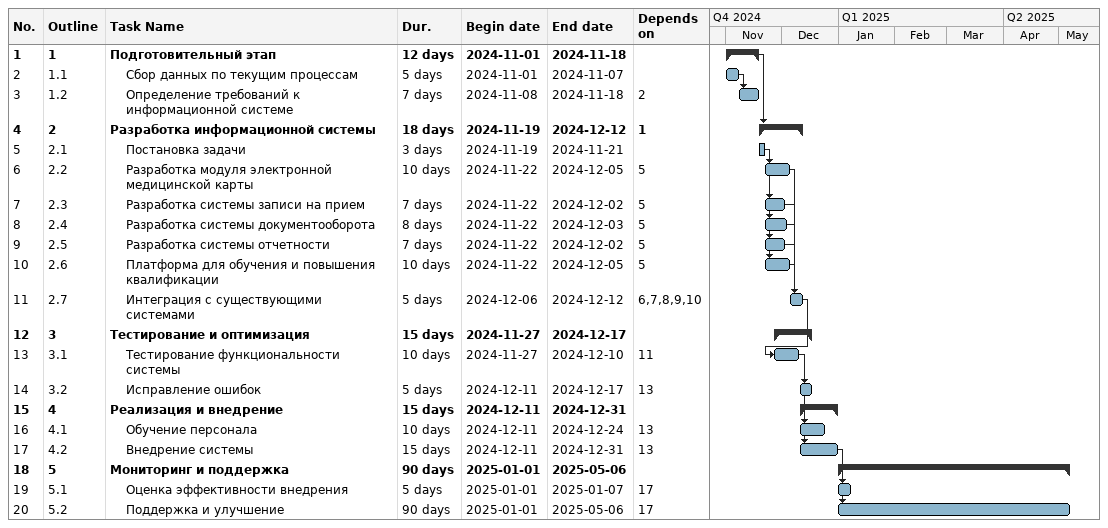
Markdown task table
| ID | WBS | Task | Duration | Start | Finish | Predecessors |
|---|---|---|---|---|---|---|
| 1 | 1 | **Подготовительный этап** | 12d | 2024-11-01 | 2024-11-18 |  |
| 2 | 1.1 | Сбор данных по текущим процессам | 5d | 2024-11-01 | 2024-11-07 |  |
| 3 | 1.2 | Определение требований к информационной системе | 7d | 2024-11-08 | 2024-11-18 | 2 |
| 4 | 2 | **Разработка информационной системы** | 18d | 2024-11-19 | 2024-12-12 | 1 |
| 5 | 2.1 | Постановка задачи | 3d | 2024-11-19 | 2024-11-21 |  |
| 6 | 2.2 | Разработка модуля электронной медицинской карты | 10d | 2024-11-22 | 2024-12-05 | 5 |
| 7 | 2.3 | Разработка системы записи на прием | 7d | 2024-11-22 | 2024-12-02 | 5 |
| 8 | 2.4 | Разработка системы документооборота | 8d | 2024-11-22 | 2024-12-03 | 5 |
| 9 | 2.5 | Разработка системы отчетности | 7d | 2024-11-22 | 2024-12-02 | 5 |
| 10 | 2.6 | Платформа для обучения и повышения квалификации | 10d | 2024-11-22 | 2024-12-05 | 5 |
| 11 | 2.7 | Интеграция с существующими системами | 5d | 2024-12-06 | 2024-12-12 | 6, 7, 8, 9, 10 |
| 12 | 3 | **Тестирование и оптимизация** | 15d | 2024-11-27 | 2024-12-17 |  |
| 13 | 3.1 | Тестирование функциональности системы | 10d | 2024-11-27 | 2024-12-10 | 11 |
| 14 | 3.2 | Исправление ошибок | 5d | 2024-12-11 | 2024-12-17 | 13 |
| 15 | 4 | **Реализация и внедрение** | 15d | 2024-12-11 | 2024-12-31 |  |
| 16 | 4.1 | Обучение персонала | 10d | 2024-12-11 | 2024-12-24 | 13 |
| 17 | 4.2 | Внедрение системы | 15d | 2024-12-11 | 2024-12-31 | 13 |
| 18 | 5 | **Мониторинг и поддержка** | 90d | 2025-01-01 | 2025-05-06 |  |
| 19 | 5.1 | Оценка эффективности внедрения | 5d | 2025-01-01 | 2025-01-07 | 17 |
| 20 | 5.2 | Поддержка и улучшение | 90d | 2025-01-01 | 2025-05-06 | 17 |
